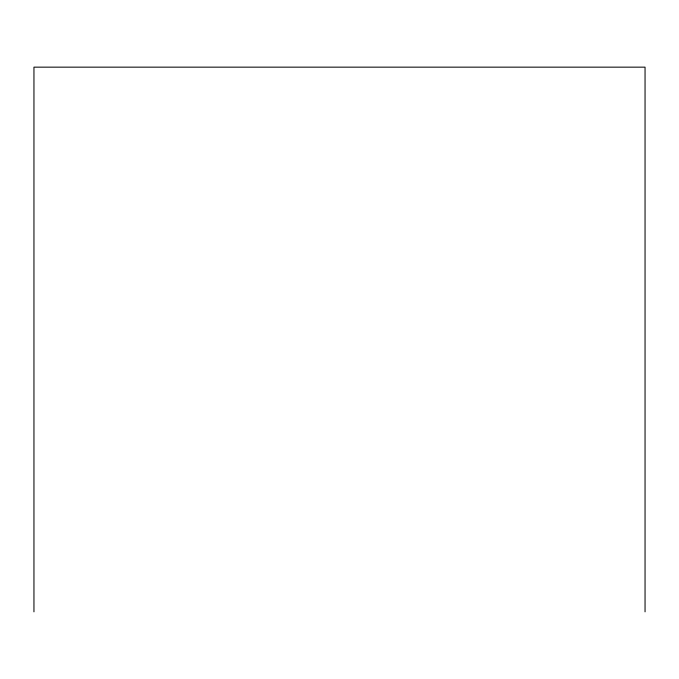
<?xml version="1.0" encoding="UTF-8"?>
<svg xmlns="http://www.w3.org/2000/svg" width="679" height="679" viewBox="0 0 679 679"><rect width="100%" height="100%" fill="white"/><g stroke="black" fill="none" stroke-linecap="round" stroke-linejoin="round"><path stroke-width="1.02" d="M645.05 611.847L645.05 67.153L33.95 67.153L33.95 611.847"/></g></svg>
